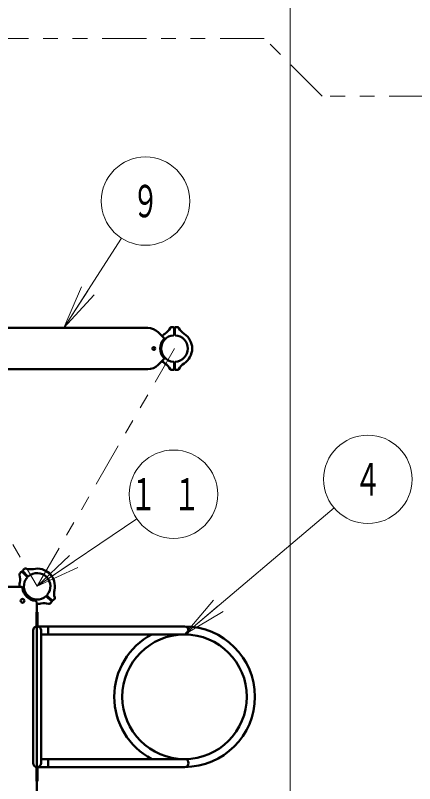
# Model space of a CAD drawing. Units: millimetres on the paper, scale 1:50. Extents: x -525 to 0, y -594 to 257.
# Drawn here: x -203.1 to -176, y 146.9 to 199.1 of the extents above; entities that cross this region are included whole.
import ezdxf
from ezdxf.enums import TextEntityAlignment as Align

# ---------------------------------------------------------------- set-up
doc = ezdxf.new("R2010")
doc.units = ezdxf.units.MM
doc.linetypes.add('USER3', pattern=[8, 3, -1, 1, -1, 1, -1])
doc.layers.add('LY_1', color=140, linetype='Continuous', lineweight=50)
doc.styles.add('ＭＳ ゴシック', font='')
doc.styles.get('ＭＳ ゴシック').set_extended_font_data('MS Gothic')

msp = doc.modelspace()

# ---------------------------------------------------------------- linework, layer by layer
at = {"layer": 'LY_1', "color": 7, "lineweight": 13}
for p, q in [((-184.422, 128.296), (-184.422, 208.496)), ((-199.78, 177.836), (-195.867, 183.924)), ((-199.78, 177.836), (-198.578, 180.63)), ((-199.78, 177.836), (-198.158, 180.36)), ((-197.737, 180.09), (-199.78, 177.836)), ((-191.598, 157.024), (-181.452, 165.619)), ((-201.598, 160.296), (-194.83, 164.868)), ((-201.598, 160.296), (-199.392, 162.39)), ((-201.598, 160.296), (-199.112, 161.975)), ((-198.832, 161.561), (-201.598, 160.296)), ((-191.598, 157.024), (-189.632, 159.344)), ((-191.598, 157.024), (-189.309, 158.963)), ((-188.986, 158.581), (-191.598, 157.024))]:
    msp.add_line(p, q, dxfattribs=at)
at = {"layer": 'LY_1', "color": 7, "linetype": 'USER3', "lineweight": 13}
for p, q in [((-218.242, 189.123), (-201.598, 160.296)), ((-201.598, 160.296), (-192.28, 176.436))]:
    msp.add_line(p, q, dxfattribs=at)
at = {"layer": 'LY_1'}
for p, q in [((-192.351, 177.885), (-192.508, 177.879)), ((-192.208, 177.885), (-192.051, 177.879)), ((-205.465, 177.836), (-199.78, 177.836)), ((-194.094, 177.836), (-199.78, 177.836)), ((-193, 177.156), (-193.387, 177.543)), ((-192.31, 177.374), (-192.31, 177.845)), ((-192.25, 177.374), (-192.25, 177.845)), ((-193, 175.716), (-193.387, 175.329)), ((-192.31, 175.499), (-192.31, 175.028)), ((-192.25, 175.499), (-192.25, 175.028)), ((-205.465, 175.036), (-199.78, 175.036)), ((-194.094, 175.036), (-199.78, 175.036)), ((-192.351, 174.988), (-192.508, 174.993)), ((-192.208, 174.988), (-192.051, 174.993)), ((-202.673, 161.27), (-202.772, 161.163)), ((-202.282, 160.938), (-202.615, 161.271)), ((-202.24, 160.98), (-202.573, 161.313)), ((-202.572, 161.371), (-202.466, 161.47)), ((-200.903, 161.274), (-200.901, 161.276)), ((-200.62, 160.991), (-200.618, 160.993)), ((-209.098, 160.266), (-202.691, 160.266)), ((-200.914, 159.654), (-200.581, 159.321)), ((-201.628, 152.796), (-201.628, 159.204)), ((-200.957, 159.612), (-200.623, 159.279)), ((-200.624, 159.221), (-200.739, 159.114)), ((-200.523, 159.322), (-200.416, 159.437)), ((-201.566, 158.536), (-201.63, 158.536)), ((-201.63, 158.536), (-201.63, 157.566)), ((-201.566, 158.536), (-201.566, 157.566)), ((-191.598, 157.568), (-201.598, 157.568)), ((-200.838, 157.568), (-200.838, 157.024)), ((-201.87, 157.296), (-201.87, 152.796)), ((-201.326, 157.296), (-201.326, 152.796)), ((-191.598, 157.024), (-201.326, 157.024)), ((-201.87, 154.593), (-201.87, 152.796)), ((-201.326, 154.881), (-201.326, 152.796)), ((-201.87, 148.296), (-201.87, 152.796)), ((-201.628, 152.796), (-201.628, 146.388)), ((-201.326, 148.296), (-201.326, 152.796)), ((-191.598, 148.568), (-201.326, 148.568)), ((-200.838, 148.024), (-200.838, 148.568)), ((-201.63, 147.056), (-201.63, 148.026)), ((-191.598, 148.024), (-201.598, 148.024)), ((-201.566, 147.056), (-201.566, 148.026)), ((-201.566, 147.056), (-201.63, 147.056))]:
    msp.add_line(p, q, dxfattribs=at)
at = {"layer": 'LY_1', "color": 7, "linetype": 'USER3', "lineweight": 13}
msp.add_lwpolyline([(-314.978, 169.373), (-314.978, 136.219), (-289.656, 110.896), (-250.495, 110.896), (-250.495, 96.585), (-232.006, 78.096), (-186.19, 78.096), (-182.887, 81.399), (-169.754, 81.399), (-148.422, 102.731), (-148.422, 167.28), (-174.71, 193.568), (-182.261, 193.568), (-186.189, 197.496), (-231.583, 197.496), (-234.383, 194.696), (-289.656, 194.696)], close=True, dxfattribs=at)
at = {"layer": 'LY_1', "color": 7, "lineweight": 13}
for centre in [(-194.245, 186.447), (-179.163, 167.558), (-192.344, 166.547)]:
    msp.add_circle(centre, 3, dxfattribs=at)
at = {"layer": 'LY_1'}
for centre, radius in [((-193.68, 176.436), 0.1), ((-202.588, 159.306), 0.13), ((-191.598, 152.796), 4.228)]:
    msp.add_circle(centre, radius, dxfattribs=at)
for centre, radius, start, end in [((-192.493, 177.78), 0.1, 92, 168.1784), ((-192.493, 177.78), 0.1, 92, 152.5412), ((-192.35, 177.845), 0.04, 0, 92), ((-192.21, 177.845), 0.04, 88, 180), ((-192.066, 177.78), 0.1, 27.4588, 88), ((-194.094, 176.836), 1, 45, 90), ((-192.28, 176.436), 1.2, 122.7272, 135), ((-193.469, 178.287), 1, 302.7272, 332.5412), ((-192.35, 177.374), 0.04, 274.2707, 0), ((-192.21, 177.374), 0.04, 180, 265.7293), ((-191.09, 178.287), 1, 207.4588, 237.2728), ((-192.28, 176.436), 1.2, 0, 57.2728), ((-192.28, 176.436), 0.96, 138.3723, 221.6277), ((-192.28, 176.436), 0.9, 94.2707, 180), ((-192.28, 176.436), 0.9, 94.2707, 180), ((-193.042, 177.114), 0.06, 318.3723, 45), ((-192.28, 176.436), 0.9, 0, 85.7293), ((-192.28, 176.436), 0.9, 180, 265.7293), ((-192.28, 176.436), 0.9, 274.2707, 0), ((-192.28, 176.436), 1.2, 302.7272, 0), ((-193.042, 175.759), 0.06, 315, 41.6277), ((-194.094, 176.036), 1, 270, 315), ((-192.28, 176.436), 1.2, 225, 237.2728), ((-193.469, 174.586), 1, 27.4588, 57.2728), ((-192.35, 175.499), 0.04, 0, 85.7293), ((-192.21, 175.499), 0.04, 94.2707, 180), ((-191.09, 174.586), 1, 122.7272, 152.5412), ((-192.493, 175.093), 0.1, 207.4588, 268), ((-192.493, 175.093), 0.1, 207.4588, 268), ((-192.35, 175.028), 0.04, 268, 0), ((-192.21, 175.028), 0.04, 180, 272), ((-192.066, 175.093), 0.1, 272, 332.5412), ((-202.644, 161.242), 0.04, 45, 137), ((-202.545, 161.341), 0.04, 133, 225), ((-202.397, 161.397), 0.1, 72.4588, 133), ((-202.066, 162.446), 1, 252.4588, 282.2728), ((-201.598, 160.296), 0.9, 45, 130.7293), ((-201.598, 160.296), 1.2, 45, 102.2728), ((-200.887, 161.262), 0.02, 53.6269, 135), ((-201.598, 160.296), 1.22, 45, 53.6269), ((-202.699, 161.095), 0.1, 137, 197.5412), ((-203.748, 160.764), 1, 347.7272, 17.5412), ((-201.598, 160.296), 0.9, 139.2707, 225), ((-202.311, 160.909), 0.04, 319.2707, 45), ((-202.212, 161.008), 0.04, 225, 310.7293), ((-201.598, 160.296), 0.9, 319.2707, 45), ((-201.598, 160.296), 1.2, 347.7272, 45), ((-201.598, 160.296), 1.22, 36.3731, 45), ((-200.632, 161.008), 0.02, 315, 36.3731), ((-201.598, 160.296), 1.2, 167.7272, 181.4325), ((-202.691, 160.166), 0.1, 6.7872, 90), ((-201.598, 160.296), 1, 186.7872, 263.2128), ((-201.598, 160.296), 0.9, 225, 310.7293), ((-200.985, 159.584), 0.04, 45, 130.7293), ((-200.886, 159.683), 0.04, 139.2707, 225), ((-199.449, 159.828), 1, 167.7272, 197.5412), ((-201.728, 159.204), 0.1, 0, 83.2128), ((-201.598, 160.296), 1.2, 268.5675, 282.2728), ((-201.131, 158.146), 1, 72.4588, 102.2728), ((-200.799, 159.195), 0.1, 252.4588, 313), ((-200.652, 159.25), 0.04, 313, 45), ((-200.553, 159.349), 0.04, 225, 317), ((-200.497, 159.497), 0.1, 317, 17.5412), ((-201.598, 157.296), 0.272, 0, 180), ((-191.598, 152.796), 4.772, 270, 90), ((-191.598, 157.296), 0.272, 270, 90), ((-191.598, 152.796), 4.772, 117.625, 242.375), ((-201.598, 148.296), 0.272, 180, 0), ((-191.598, 148.296), 0.272, 270, 90)]:
    msp.add_arc(centre, radius, start, end, dxfattribs=at)

# ---------------------------------------------------------------- texts
at = {"layer": 'LY_1', "color": 7, "style": 'ＭＳ ゴシック', "width": 0.6}
for s, p in [('９', (-194.245, 186.447)), ('４', (-179.163, 167.558))]:
    msp.add_text(s, height=2.199, dxfattribs=at).set_placement(p, align=Align.MIDDLE_CENTER)
at = {"layer": 'LY_1', "color": 7, "insert": (-192.344, 166.547), "char_height": 2.199, "attachment_point": 5, "style": 'ＭＳ ゴシック'}
msp.add_mtext('\\T1.64;\\W0.6;１１', dxfattribs=at)

doc.saveas('drawing.dxf')
